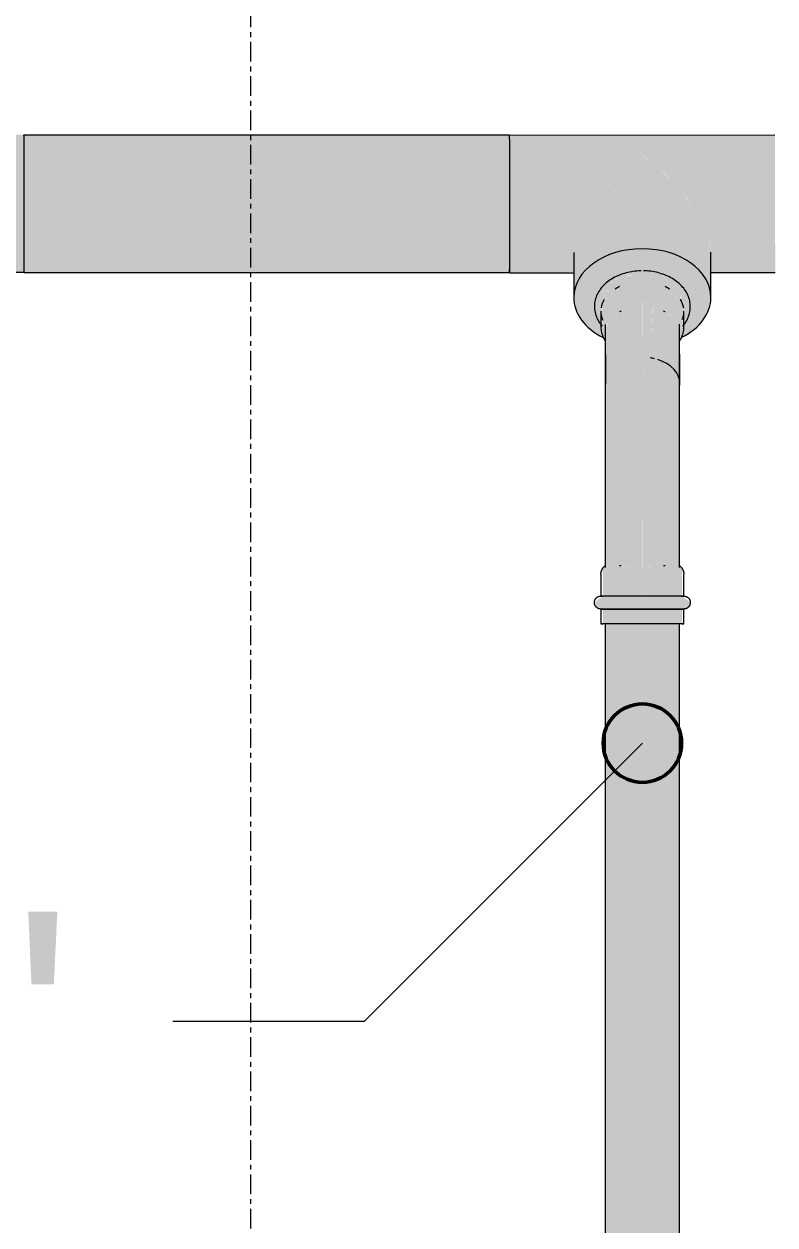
# Model space of a CAD drawing. Header units: inches. Extents: x -3679 to 241, y -496 to 1784.
# Drawn here: x -3017.77 to -2998.62, y 895.46 to 926.07 of the extents above; entities that cross this region are included whole.
import ezdxf

# ---------------------------------------------------------------- set-up
doc = ezdxf.new("R2010")
doc.units = ezdxf.units.IN
doc.header["$MEASUREMENT"] = 0
doc.linetypes.add('Grid Line', pattern=[0.875, 0.5, -0.125, 0.125, -0.125])
for name, color, linetype, lineweight in [('G-ANNO-DIMS', 251, 'Continuous', 9), ('P-PIPE', 1, 'Continuous', 9), ('S-GRID', 8, 'Continuous', 9)]:
    doc.layers.add(name, color=color, linetype=linetype, lineweight=lineweight)
doc.styles.add('Arial_1', font='arial.ttf', dxfattribs={"height": 5.901198})

# ---------------------------------------------------------------- blocks, each defined once
blk = doc.blocks.new('Victaulic-VicPress316-Elbow 90-45deg Style P568_P571 - Standard-1194823-LOWER PARKING')
at = {"layer": 'P-PIPE'}
h = blk.add_hatch(color=256, dxfattribs=at)
h.paths.add_polyline_path([(-3003.018, 918.39), (-3003.016, 918.403), (-3003.03, 918.403)], flags=0)
h.paths.add_polyline_path([(-3003.055, 918.434), (-3003.03, 918.461), (-3003.007, 918.485), (-3003.016, 918.591), (-3003.19, 918.802), (-3003.215, 918.826), (-3003.171, 918.603), (-3003.063, 918.446)], flags=0)
h.paths.add_polyline_path([(-3003.187, 918.895), (-3003.068, 918.904), (-3003.007, 918.922), (-3003.007, 918.985), (-3002.947, 919.044), (-3003.018, 919.2), (-3003.033, 919.302), (-3003.017, 919.299), (-3002.815, 919.245), (-3002.803, 919.249), (-3002.782, 919.338), (-3002.675, 919.309), (-3002.622, 919.36), (-3002.576, 919.371), (-3002.563, 919.402), (-3002.432, 919.444), (-3002.144, 919.487), (-3002.044, 919.512), (-3002.037, 919.614), (-3002.144, 919.638), (-3002.432, 919.675), (-3002.513, 919.662), (-3002.623, 919.582), (-3002.806, 919.508), (-3002.885, 919.459), (-3002.927, 919.425), (-3003.049, 919.316), (-3003.171, 919.067), (-3003.216, 918.899)], flags=0)
for points in [[(-3003.007, 918.592), (-3002.622, 918.967), (-3002, 919.11), (-3002.001, 919.487), (-3002.021, 919.484), (-3002.318, 919.421), (-3002.552, 919.368), (-3002.576, 919.371), (-3002.635, 919.348), (-3002.677, 919.307), (-3002.722, 919.229), (-3002.802, 919.165), (-3002.855, 919.104), (-3003.007, 918.985), (-3003.007, 918.634)], [(-3000.993, 918.592), (-3000.993, 918.985), (-3001.092, 919.067), (-3001.146, 919.105), (-3001.222, 919.194), (-3001.279, 919.23), (-3001.322, 919.306), (-3001.377, 919.36), (-3001.98, 919.485), (-3002, 919.487), (-3002, 919.11), (-3001.377, 918.967), (-3001.022, 918.621)], [(-3002.95, 918.008), (-3002.936, 918.297), (-3002.903, 918.414), (-3002.876, 918.457), (-3002.801, 918.582), (-3002.666, 918.698), (-3002.537, 918.755), (-3002.469, 918.802), (-3002.241, 918.87), (-3002, 918.879), (-3002, 919.11), (-3002.622, 918.967), (-3003.007, 918.592), (-3003.007, 918.452), (-3003.03, 918.325), (-3003.023, 918.15), (-3002.951, 918.009)], [(-3002.95, 916.517), (-3002.934, 916.638), (-3002.893, 916.746), (-3002.823, 916.852), (-3002.728, 916.948), (-3002.611, 917.031), (-3002.475, 917.098), (-3002.223, 917.167), (-3002.165, 917.178), (-3002, 917.188), (-3002.009, 918.878), (-3002.248, 918.869), (-3002.25, 918.869), (-3002.433, 918.814), (-3002.512, 918.773), (-3002.574, 918.735), (-3002.685, 918.684), (-3002.832, 918.547), (-3002.934, 918.307), (-3002.95, 918.224), (-3002.95, 916.746)], [(-3001.048, 918.012), (-3000.999, 918.092), (-3000.97, 918.229), (-3000.993, 918.592), (-3001.377, 918.967), (-3002, 919.11), (-3001.993, 918.879), (-3001.721, 918.868), (-3001.52, 918.795), (-3001.426, 918.735), (-3001.309, 918.681), (-3001.153, 918.521), (-3001.075, 918.354), (-3001.049, 918.159), (-3001.048, 918.039)], [(-3001.05, 916.517), (-3001.061, 916.997), (-3001.086, 917.084), (-3001.123, 917.16), (-3001.18, 917.245), (-3001.336, 917.384), (-3001.376, 917.412), (-3001.33, 918.699), (-3001.487, 918.772), (-3001.519, 918.779), (-3001.419, 917.435), (-3001.609, 917.543), (-3001.531, 918.799), (-3001.751, 918.872), (-3001.707, 917.543), (-3001.793, 917.559), (-3001.757, 918.88), (-3002, 918.878), (-3002, 917.188), (-3001.749, 917.162), (-3001.574, 917.115), (-3001.52, 917.096), (-3001.323, 916.984), (-3001.272, 916.948), (-3001.152, 916.814), (-3001.107, 916.746), (-3001.064, 916.633)], [(-3002.95, 914.655), (-3002, 914.655), (-3002, 917.188), (-3002.165, 917.178), (-3002.325, 917.148), (-3002.475, 917.098), (-3002.611, 917.031), (-3002.76, 916.916), (-3002.852, 916.808), (-3002.909, 916.702), (-3002.936, 916.633), (-3002.95, 916.517), (-3002.95, 915.662)], [(-3001.05, 914.655), (-3001.064, 916.633), (-3001.107, 916.746), (-3001.177, 916.852), (-3001.272, 916.948), (-3001.389, 917.031), (-3001.525, 917.098), (-3001.675, 917.148), (-3001.835, 917.178), (-3002, 917.178), (-3002, 914.655), (-3001.064, 914.655)], [(-3002.248, 912.23), (-3002.204, 912.236), (-3002, 912.265), (-3002, 914.655), (-3002.95, 914.655), (-3002.949, 912.241), (-3002.891, 912.264), (-3002.815, 912.235), (-3002.729, 912.241), (-3002.655, 912.245), (-3002.537, 912.265), (-3002.438, 912.249), (-3002.25, 912.23)], [(-3001.177, 912.235), (-3001.168, 912.236), (-3001.096, 912.264), (-3001.05, 912.241), (-3001.064, 914.655), (-3002, 914.655), (-3001.993, 912.264), (-3001.6, 912.244), (-3001.326, 912.244), (-3001.18, 912.235)], [(-3003.007, 912.046), (-3002, 912.047), (-3002.007, 912.263), (-3002.279, 912.233), (-3002.611, 912.256), (-3002.731, 912.241), (-3002.852, 912.242), (-3002.907, 912.263), (-3003.007, 912.202), (-3003.03, 912.165), (-3003.023, 912.137)], [(-3000.993, 912.046), (-3000.97, 912.165), (-3001.019, 912.225), (-3001.109, 912.264), (-3001.18, 912.235), (-3001.463, 912.265), (-3001.53, 912.248), (-3001.789, 912.247), (-3002, 912.264), (-3002, 912.047), (-3001.185, 912.047)], [(-3003.007, 911.49), (-3002, 911.49), (-3002, 912.047), (-3003.007, 912.046), (-3003.007, 911.49)], [(-3000.993, 911.49), (-3000.993, 912.046), (-3002, 912.047), (-3001.996, 911.49), (-3001.112, 911.49)], [(-3003.007, 911.161), (-3003.007, 911.161), (-3002.622, 911.161), (-3002.622, 911.161), (-3002, 911.161), (-3002, 911.49), (-3003.007, 911.49), (-3003.223, 911.325), (-3003.166, 911.212), (-3003.007, 911.161)], [(-3000.993, 911.161), (-3000.834, 911.213), (-3000.776, 911.325), (-3000.835, 911.379), (-3000.993, 911.49), (-3002, 911.49), (-3002, 911.161), (-3001.12, 911.161)]]:
    blk.add_hatch(color=256, dxfattribs=at).paths.add_polyline_path(points, flags=0)
h = blk.add_hatch(color=256, dxfattribs=at)
h.paths.add_polyline_path([(-3000.947, 918.431), (-3000.826, 918.621), (-3000.788, 918.826), (-3000.916, 918.683), (-3000.992, 918.583), (-3000.975, 918.46), (-3000.959, 918.451)], flags=0)
h.paths.add_polyline_path([(-3000.817, 918.893), (-3000.787, 918.91), (-3000.853, 919.128), (-3000.958, 919.324), (-3001.104, 919.465), (-3001.174, 919.497), (-3001.219, 919.523), (-3001.435, 919.62), (-3001.51, 919.669), (-3001.57, 919.685), (-3001.713, 919.661), (-3001.723, 919.659), (-3001.925, 919.627), (-3001.906, 919.536), (-3001.751, 919.54), (-3001.606, 919.448), (-3001.522, 919.439), (-3001.438, 919.402), (-3001.425, 919.371), (-3001.367, 919.349), (-3001.322, 919.306), (-3001.234, 919.312), (-3001.205, 919.234), (-3001.17, 919.217), (-3000.97, 919.299), (-3000.994, 919.173), (-3001.033, 919.025), (-3000.993, 918.985), (-3000.991, 918.919), (-3000.918, 918.897)], flags=0)
h = blk.add_hatch(color=256, dxfattribs=at)
h.paths.add_polyline_path([(-3003.007, 910.785), (-3002.205, 910.786), (-3002.311, 911.161), (-3003.007, 911.161)], flags=0)
h.paths.add_polyline_path([(-3002.205, 910.786), (-3002, 910.786), (-3002, 911.161), (-3002.271, 911.019)], flags=0)
h.paths.add_polyline_path([(-3002.271, 911.019), (-3002, 911.161), (-3002.311, 911.161)], flags=0)
h = blk.add_hatch(color=256, dxfattribs=at)
h.paths.add_polyline_path([(-3001.185, 911.161), (-3001.185, 911.161), (-3001.185, 911.161)], flags=0)
h.paths.add_polyline_path([(-3000.993, 910.785), (-3000.993, 911.161), (-3002, 911.161), (-3002, 910.786), (-3001.12, 910.786)], flags=0)
for p, q in [((-3003.059, 918.754), (-3003.059, 918.361)), ((-3000.941, 918.361), (-3000.941, 918.754)), ((-3002.95, 918.284), (-3002.95, 916.517)), ((-3001.05, 916.517), (-3001.05, 918.284)), ((-3002.95, 914.655), (-3002.95, 912.218)), ((-3001.05, 912.221), (-3001.05, 914.655)), ((-3003.059, 912.046), (-3003.059, 911.49)), ((-3000.941, 911.49), (-3000.941, 912.046)), ((-3003.059, 911.161), (-3003.059, 910.785)), ((-3000.941, 910.785), (-3000.941, 911.161))]:
    blk.add_line(p, q, dxfattribs=at)
at = {"layer": 'P-PIPE', "flags": 128}
for points in [[(-3002.031, 919.783), (-3002.047, 919.783), (-3002.094, 919.781), (-3002.141, 919.778), (-3002.187, 919.773), (-3002.234, 919.767), (-3002.28, 919.76), (-3002.325, 919.751), (-3002.371, 919.741), (-3002.415, 919.73), (-3002.459, 919.718), (-3002.503, 919.704), (-3002.546, 919.689), (-3002.588, 919.673), (-3002.629, 919.655), (-3002.67, 919.637), (-3002.709, 919.617), (-3002.748, 919.595), (-3002.785, 919.573), (-3002.821, 919.55), (-3002.856, 919.525), (-3002.89, 919.499), (-3002.923, 919.473), (-3002.954, 919.445), (-3002.984, 919.416), (-3003.013, 919.386), (-3003.04, 919.355), (-3003.065, 919.323), (-3003.089, 919.29), (-3003.111, 919.256), (-3003.131, 919.221), (-3003.15, 919.185), (-3003.166, 919.149), (-3003.18, 919.112), (-3003.193, 919.075), (-3003.203, 919.037), (-3003.212, 918.998), (-3003.218, 918.959), (-3003.222, 918.92), (-3003.223, 918.881), (-3003.223, 918.842), (-3003.22, 918.802), (-3003.215, 918.763), (-3003.208, 918.725), (-3003.199, 918.686), (-3003.187, 918.649), (-3003.174, 918.611), (-3003.159, 918.575), (-3003.141, 918.539), (-3003.122, 918.504), (-3003.101, 918.469), (-3003.078, 918.436), (-3003.054, 918.403), (-3003.028, 918.372)], [(-3000.975, 918.369), (-3000.96, 918.386), (-3000.935, 918.418), (-3000.911, 918.451), (-3000.889, 918.485), (-3000.869, 918.52), (-3000.85, 918.555), (-3000.834, 918.591), (-3000.819, 918.628), (-3000.807, 918.666), (-3000.797, 918.704), (-3000.788, 918.743), (-3000.782, 918.781), (-3000.778, 918.821), (-3000.777, 918.86), (-3000.777, 918.899), (-3000.78, 918.938), (-3000.785, 918.977), (-3000.792, 919.016), (-3000.801, 919.054), (-3000.812, 919.092), (-3000.826, 919.129), (-3000.841, 919.166), (-3000.859, 919.202), (-3000.878, 919.237), (-3000.899, 919.271), (-3000.922, 919.305), (-3000.946, 919.337), (-3000.972, 919.369), (-3001, 919.4), (-3001.029, 919.429), (-3001.06, 919.458), (-3001.092, 919.485), (-3001.125, 919.511), (-3001.159, 919.537), (-3001.195, 919.561), (-3001.232, 919.584), (-3001.27, 919.605), (-3001.309, 919.626), (-3001.349, 919.645), (-3001.39, 919.663), (-3001.431, 919.68), (-3001.474, 919.696), (-3001.517, 919.71), (-3001.561, 919.724), (-3001.605, 919.736), (-3001.65, 919.746), (-3001.695, 919.755), (-3001.741, 919.763), (-3001.788, 919.77), (-3001.834, 919.775), (-3001.881, 919.779), (-3001.928, 919.782), (-3001.975, 919.784)], [(-3003.059, 918.361), (-3003.058, 918.323), (-3003.055, 918.285), (-3003.049, 918.248), (-3003.042, 918.211), (-3003.033, 918.175), (-3003.021, 918.139), (-3003.008, 918.104), (-3002.993, 918.07), (-3002.977, 918.037), (-3002.958, 918.004)], [(-3001.047, 917.996), (-3001.028, 918.028), (-3001.011, 918.061), (-3000.996, 918.095), (-3000.982, 918.13), (-3000.97, 918.165), (-3000.96, 918.201), (-3000.952, 918.238), (-3000.946, 918.275), (-3000.943, 918.313), (-3000.941, 918.35), (-3000.941, 918.361)], [(-3002.95, 916.517), (-3002.95, 916.441), (-3002.95, 916.362), (-3002.95, 916.28), (-3002.95, 916.196), (-3002.95, 916.11), (-3002.95, 916.021), (-3002.95, 915.93), (-3002.95, 915.836), (-3002.95, 915.741), (-3002.95, 915.645), (-3002.95, 915.546), (-3002.95, 915.446), (-3002.95, 915.345), (-3002.95, 915.243), (-3002.95, 915.14), (-3002.95, 915.036), (-3002.95, 914.932), (-3002.95, 914.827), (-3002.95, 914.722), (-3002.95, 914.655)], [(-3001.05, 914.655), (-3001.05, 914.76), (-3001.05, 914.865), (-3001.05, 914.97), (-3001.05, 915.074), (-3001.05, 915.178), (-3001.05, 915.281), (-3001.05, 915.382), (-3001.05, 915.483), (-3001.05, 915.582), (-3001.05, 915.68), (-3001.05, 915.776), (-3001.05, 915.871), (-3001.05, 915.963), (-3001.05, 916.053), (-3001.05, 916.141), (-3001.05, 916.227), (-3001.05, 916.31), (-3001.05, 916.391), (-3001.05, 916.469), (-3001.05, 916.517)], [(-3003.059, 912.046), (-3003.059, 912.057), (-3003.058, 912.068), (-3003.057, 912.079), (-3003.055, 912.09), (-3003.054, 912.101), (-3003.051, 912.111), (-3003.048, 912.122), (-3003.045, 912.132), (-3003.041, 912.142), (-3003.037, 912.153), (-3003.033, 912.163), (-3003.028, 912.172), (-3003.023, 912.182), (-3003.017, 912.191), (-3003.011, 912.2), (-3003.005, 912.209), (-3002.998, 912.218), (-3002.991, 912.226), (-3002.984, 912.234), (-3002.976, 912.242), (-3002.968, 912.249), (-3002.96, 912.256), (-3002.952, 912.263), (-3002.95, 912.264)], [(-3001.05, 912.264), (-3001.041, 912.258), (-3001.033, 912.251), (-3001.025, 912.243), (-3001.017, 912.236), (-3001.01, 912.228), (-3001.003, 912.219), (-3000.996, 912.211), (-3000.99, 912.202), (-3000.984, 912.193), (-3000.978, 912.184), (-3000.973, 912.174), (-3000.968, 912.164), (-3000.963, 912.154), (-3000.959, 912.144), (-3000.955, 912.134), (-3000.952, 912.124), (-3000.949, 912.113), (-3000.947, 912.103), (-3000.945, 912.092), (-3000.943, 912.081), (-3000.942, 912.07), (-3000.941, 912.059), (-3000.941, 912.048), (-3000.941, 912.046)], [(-3003.059, 911.161), (-3003.066, 911.161), (-3003.072, 911.161), (-3003.079, 911.162), (-3003.085, 911.163), (-3003.092, 911.164), (-3003.098, 911.166), (-3003.104, 911.167), (-3003.111, 911.169), (-3003.117, 911.171), (-3003.123, 911.174), (-3003.129, 911.177), (-3003.135, 911.18), (-3003.141, 911.183), (-3003.146, 911.186), (-3003.152, 911.19), (-3003.157, 911.193), (-3003.162, 911.198), (-3003.167, 911.202), (-3003.172, 911.206), (-3003.177, 911.211), (-3003.181, 911.216), (-3003.186, 911.221), (-3003.19, 911.226), (-3003.194, 911.231), (-3003.197, 911.237), (-3003.201, 911.242), (-3003.204, 911.248), (-3003.207, 911.254), (-3003.21, 911.26), (-3003.212, 911.266), (-3003.215, 911.272), (-3003.217, 911.278), (-3003.218, 911.285), (-3003.22, 911.291), (-3003.221, 911.297), (-3003.222, 911.304), (-3003.223, 911.311), (-3003.223, 911.317), (-3003.223, 911.324), (-3003.223, 911.33), (-3003.223, 911.337), (-3003.222, 911.343), (-3003.222, 911.35), (-3003.221, 911.356), (-3003.219, 911.363), (-3003.218, 911.369), (-3003.216, 911.375), (-3003.214, 911.382), (-3003.211, 911.388), (-3003.209, 911.394), (-3003.206, 911.4), (-3003.203, 911.406), (-3003.199, 911.411), (-3003.196, 911.417), (-3003.192, 911.422), (-3003.188, 911.427), (-3003.184, 911.433), (-3003.179, 911.437), (-3003.175, 911.442), (-3003.17, 911.447), (-3003.165, 911.451), (-3003.16, 911.455), (-3003.155, 911.459), (-3003.149, 911.463), (-3003.144, 911.466), (-3003.138, 911.47), (-3003.132, 911.473), (-3003.126, 911.476), (-3003.12, 911.478), (-3003.114, 911.48), (-3003.108, 911.483), (-3003.102, 911.484), (-3003.095, 911.486), (-3003.089, 911.487), (-3003.082, 911.488), (-3003.076, 911.489), (-3003.069, 911.49), (-3003.063, 911.49), (-3003.059, 911.49)], [(-3002, 911.49), (-3002.042, 911.49), (-3002.085, 911.49), (-3002.127, 911.49), (-3002.169, 911.49), (-3002.21, 911.49), (-3002.252, 911.49), (-3002.293, 911.49), (-3002.333, 911.49), (-3002.373, 911.49), (-3002.412, 911.49), (-3002.451, 911.49), (-3002.489, 911.49), (-3002.526, 911.49), (-3002.562, 911.49), (-3002.598, 911.49), (-3002.632, 911.49), (-3002.666, 911.49), (-3002.698, 911.49), (-3002.73, 911.49), (-3002.76, 911.49), (-3002.789, 911.49), (-3002.816, 911.49), (-3002.843, 911.49), (-3002.867, 911.49), (-3002.891, 911.49), (-3002.913, 911.49), (-3002.934, 911.49), (-3002.953, 911.49), (-3002.971, 911.49), (-3002.987, 911.49), (-3003.002, 911.49), (-3003.014, 911.49), (-3003.026, 911.49), (-3003.036, 911.49), (-3003.044, 911.49), (-3003.05, 911.49), (-3003.055, 911.49), (-3003.058, 911.49), (-3003.059, 911.49), (-3003.059, 911.49)], [(-3003.059, 911.49), (-3003.058, 911.49), (-3003.056, 911.49), (-3003.051, 911.49), (-3003.045, 911.49), (-3003.038, 911.49), (-3003.029, 911.49), (-3003.018, 911.49), (-3003.005, 911.49)], [(-3000.941, 911.49), (-3000.942, 911.49), (-3000.944, 911.49), (-3000.949, 911.49), (-3000.954, 911.49), (-3000.962, 911.49), (-3000.971, 911.49), (-3000.982, 911.49), (-3000.995, 911.49), (-3001.009, 911.49), (-3001.025, 911.49), (-3001.042, 911.49), (-3001.061, 911.49), (-3001.081, 911.49), (-3001.103, 911.49), (-3001.126, 911.49), (-3001.151, 911.49), (-3001.177, 911.49), (-3001.204, 911.49), (-3001.232, 911.49), (-3001.262, 911.49), (-3001.293, 911.49), (-3001.325, 911.49), (-3001.358, 911.49), (-3001.393, 911.49), (-3001.428, 911.49), (-3001.464, 911.49), (-3001.501, 911.49), (-3001.539, 911.49), (-3001.577, 911.49), (-3001.616, 911.49), (-3001.656, 911.49), (-3001.696, 911.49), (-3001.737, 911.49), (-3001.778, 911.49), (-3001.82, 911.49), (-3001.862, 911.49), (-3001.904, 911.49), (-3001.946, 911.49), (-3001.989, 911.49), (-3002, 911.49)], [(-3000.998, 911.49), (-3000.985, 911.49), (-3000.974, 911.49), (-3000.964, 911.49), (-3000.956, 911.49), (-3000.95, 911.49), (-3000.945, 911.49), (-3000.942, 911.49), (-3000.941, 911.49), (-3000.941, 911.49)], [(-3000.941, 911.49), (-3000.934, 911.49), (-3000.928, 911.489), (-3000.921, 911.489), (-3000.915, 911.488), (-3000.908, 911.487), (-3000.902, 911.485), (-3000.896, 911.484), (-3000.889, 911.482), (-3000.883, 911.479), (-3000.877, 911.477), (-3000.871, 911.474), (-3000.865, 911.471), (-3000.859, 911.468), (-3000.854, 911.465), (-3000.848, 911.461), (-3000.843, 911.457), (-3000.838, 911.453), (-3000.832, 911.449), (-3000.828, 911.445), (-3000.823, 911.44), (-3000.818, 911.435), (-3000.814, 911.43), (-3000.81, 911.425), (-3000.806, 911.42), (-3000.803, 911.414), (-3000.799, 911.409), (-3000.796, 911.403), (-3000.793, 911.397), (-3000.79, 911.391), (-3000.788, 911.385), (-3000.785, 911.379), (-3000.783, 911.373), (-3000.782, 911.366), (-3000.78, 911.36), (-3000.779, 911.353), (-3000.778, 911.347), (-3000.777, 911.34), (-3000.777, 911.334), (-3000.776, 911.327), (-3000.777, 911.321), (-3000.777, 911.314), (-3000.777, 911.308), (-3000.778, 911.301), (-3000.779, 911.294), (-3000.781, 911.288), (-3000.782, 911.282), (-3000.784, 911.275), (-3000.786, 911.269), (-3000.789, 911.263), (-3000.791, 911.257), (-3000.794, 911.251), (-3000.797, 911.245), (-3000.801, 911.24), (-3000.804, 911.234), (-3000.808, 911.229), (-3000.812, 911.223), (-3000.816, 911.218), (-3000.821, 911.213), (-3000.825, 911.209), (-3000.83, 911.204), (-3000.835, 911.2), (-3000.84, 911.196), (-3000.845, 911.192), (-3000.851, 911.188), (-3000.856, 911.184), (-3000.862, 911.181), (-3000.868, 911.178), (-3000.874, 911.175), (-3000.88, 911.173), (-3000.886, 911.17), (-3000.892, 911.168), (-3000.898, 911.167), (-3000.905, 911.165), (-3000.911, 911.164), (-3000.918, 911.163), (-3000.924, 911.162), (-3000.931, 911.161), (-3000.937, 911.161), (-3000.941, 911.161)], [(-3003.002, 911.161), (-3003.014, 911.161), (-3003.026, 911.161), (-3003.036, 911.161), (-3003.044, 911.161), (-3003.05, 911.161), (-3003.055, 911.161), (-3003.058, 911.161), (-3003.059, 911.161), (-3003.059, 911.161)], [(-3003.059, 911.161), (-3003.058, 911.161), (-3003.056, 911.161), (-3003.051, 911.161), (-3003.045, 911.161), (-3003.038, 911.161), (-3003.029, 911.161), (-3003.018, 911.161), (-3003.005, 911.161), (-3002.991, 911.161), (-3002.975, 911.161), (-3002.958, 911.161), (-3002.939, 911.161), (-3002.919, 911.161), (-3002.897, 911.161), (-3002.874, 911.161), (-3002.849, 911.161), (-3002.823, 911.161), (-3002.796, 911.161), (-3002.768, 911.161), (-3002.738, 911.161), (-3002.707, 911.161), (-3002.675, 911.161), (-3002.642, 911.161), (-3002.607, 911.161), (-3002.572, 911.161), (-3002.536, 911.161), (-3002.499, 911.161), (-3002.461, 911.161), (-3002.423, 911.161), (-3002.384, 911.161), (-3002.344, 911.161), (-3002.304, 911.161), (-3002.263, 911.161), (-3002.222, 911.161), (-3002.18, 911.161), (-3002.138, 911.161), (-3002.096, 911.161), (-3002.054, 911.161), (-3002.011, 911.161), (-3002, 911.161)], [(-3002, 911.161), (-3001.958, 911.161), (-3001.915, 911.161), (-3001.873, 911.161), (-3001.831, 911.161), (-3001.79, 911.161), (-3001.748, 911.161), (-3001.707, 911.161), (-3001.667, 911.161), (-3001.627, 911.161), (-3001.588, 911.161), (-3001.549, 911.161), (-3001.511, 911.161), (-3001.474, 911.161), (-3001.437, 911.161), (-3001.402, 911.161), (-3001.368, 911.161), (-3001.334, 911.161), (-3001.302, 911.161), (-3001.27, 911.161), (-3001.24, 911.161), (-3001.211, 911.161), (-3001.184, 911.161), (-3001.157, 911.161), (-3001.132, 911.161), (-3001.109, 911.161), (-3001.087, 911.161), (-3001.066, 911.161), (-3001.047, 911.161), (-3001.029, 911.161), (-3001.013, 911.161), (-3000.998, 911.161), (-3000.985, 911.161), (-3000.974, 911.161), (-3000.964, 911.161), (-3000.956, 911.161), (-3000.95, 911.161), (-3000.945, 911.161), (-3000.942, 911.161), (-3000.941, 911.161), (-3000.941, 911.161)], [(-3000.941, 911.161), (-3000.942, 911.161), (-3000.944, 911.161), (-3000.949, 911.161), (-3000.954, 911.161), (-3000.962, 911.161), (-3000.971, 911.161), (-3000.982, 911.161), (-3000.995, 911.161)]]:
    blk.add_lwpolyline(points, dxfattribs=at)
at = {"layer": 'P-PIPE'}
for centre, major_axis, ratio, start_param, end_param in [((-3002, 918.754), (1.059, 0), 0.707225, 2.152598, 2.28868), ((-3002, 918.754), (1.059, 0), 0.707225, 0.852309, 0.990682), ((-3002, 918.754), (1.059, 0), 0.707225, 2.729122, 3.032656), ((-3002, 918.754), (1.059, 0), 0.707225, 0.100232, 0.415239), ((-3002, 918.754), (1.059, 0), 0.707225, 3.265133, 3.455752), ((-3002, 918.206), (0.95, 0), 0.707225, 2.175113, 2.227325), ((-3002, 918.206), (0.95, 0), 0.707225, 0.914268, 0.96648), ((-3002, 918.754), (1.059, 0), 0.707225, 5.99896, 6.183692), ((-3002, 912.264), (-0.95, 0), 0.000167, 5.316706, 5.368917), ((-3002, 912.264), (0.95, 0), 0.000167, 0.914268, 0.96648), ((-3002, 911.49), (1.059, 0), 0.000167, 1.570796, 3.455752), ((-3002, 911.49), (1.059, 0), 0.000167, 5.969026, 7.853982), ((-3002, 911.161), (1.059, 0), 0.000167, 1.570796, 3.455752), ((-3002, 911.161), (1.059, 0), 0.000167, 5.969026, 7.853982), ((-3002, 910.785), (1.059, 0), 0.000167, 1.570796, 3.455752), ((-3002, 910.785), (1.059, 0), 0.000167, 5.969026, 7.853982)]:
    blk.add_ellipse(centre, major_axis=major_axis, ratio=ratio, start_param=start_param, end_param=end_param, dxfattribs=at)

msp = doc.modelspace()

# ---------------------------------------------------------------- hatches: boundary and pattern name
at = {"layer": 'P-PIPE'}
h = msp.add_hatch(color=256, dxfattribs=at)
h.paths.add_polyline_path([(-3024.542, 922.725), (-3022.907, 922.727), (-3022.907, 923.241), (-3024.545, 923.242), (-3024.542, 922.725)], flags=0)
h.paths.add_polyline_path([(-3019.407, 922.732), (-3017.771, 922.735), (-3017.774, 923.252), (-3019.407, 923.235), (-3019.407, 922.982)], flags=0)
for points in [[(-3017.076, 921.492), (-3005.382, 921.492), (-3005.386, 923.242), (-3017.771, 923.238), (-3017.768, 922.16), (-3017.767, 921.492), (-3017.74, 921.492)], [(-3024.54, 919.742), (-3017.771, 919.752), (-3017.768, 920.833), (-3017.771, 922.735), (-3019.407, 922.732), (-3019.465, 922.378), (-3019.589, 922.048), (-3019.786, 921.688), (-3020.088, 921.269), (-3020.289, 921.028), (-3020.7, 920.621), (-3020.859, 920.48), (-3021.153, 920.255), (-3021.447, 920.479), (-3021.738, 920.737), (-3022.103, 921.126), (-3022.284, 921.342), (-3022.523, 921.684), (-3022.721, 922.043), (-3022.857, 922.401), (-3022.907, 922.727), (-3024.542, 922.725), (-3024.539, 919.8)], [(-3000.251, 919.103), (-3000.251, 920.26), (-3000.314, 920.624), (-3000.434, 920.941), (-3000.632, 921.3), (-3000.94, 921.726), (-3001.135, 921.959), (-3001.557, 922.374), (-3001.706, 922.505), (-3002.006, 922.725), (-3002.294, 922.505), (-3002.584, 922.247), (-3002.877, 921.942), (-3003.129, 921.64), (-3003.387, 921.263), (-3003.566, 920.938), (-3003.701, 920.579), (-3003.75, 920.25), (-3003.751, 919.103), (-3003.691, 919.425), (-3003.516, 919.725), (-3003.238, 919.982), (-3002.852, 920.186), (-3002.454, 920.304), (-3002.001, 920.346), (-3001.548, 920.303), (-3001.126, 920.179), (-3000.747, 919.967), (-3000.485, 919.724), (-3000.31, 919.425), (-3000.299, 919.365)], [(-3007.062, 919.742), (-3005.386, 919.747), (-3005.382, 920.825), (-3005.382, 921.492), (-3017.767, 921.492), (-3017.771, 919.742), (-3015.483, 919.742)], [(-3002.993, 918.091), (-3003.023, 918.17), (-3003.037, 918.323), (-3003.355, 918.553), (-3003.563, 919.103), (-3003.354, 919.658), (-3002.782, 920.064), (-3002.001, 920.213), (-3001.219, 920.064), (-3000.647, 919.658), (-3000.438, 919.103), (-3000.647, 918.548), (-3000.973, 918.311), (-3000.983, 918.169), (-3000.986, 918.103), (-3000.739, 918.247), (-3000.485, 918.482), (-3000.31, 918.781), (-3000.251, 919.103), (-3000.31, 919.425), (-3000.485, 919.724), (-3000.763, 919.982), (-3001.159, 920.189), (-3001.61, 920.309), (-3002.001, 920.346), (-3002.454, 920.304), (-3002.876, 920.179), (-3003.238, 919.982), (-3003.516, 919.725), (-3003.691, 919.425), (-3003.751, 919.103), (-3003.691, 918.782), (-3003.483, 918.451), (-3003.238, 918.225), (-3002.999, 918.095)], [(-3002.95, 802.009), (-3002.475, 802.012), (-3002, 802.013), (-3002.003, 910.786), (-3002.95, 910.786), (-3002.95, 802.01)]]:
    msp.add_hatch(color=256, dxfattribs=at).paths.add_polyline_path(points, flags=0)
h = msp.add_hatch(color=256, dxfattribs=at)
h.paths.add_polyline_path([(-3005.382, 920.825), (-3005.382, 920.825), (-3003.701, 920.929)], flags=0)
h.paths.add_polyline_path([(-3005.382, 920.25), (-3003.75, 920.253), (-3003.691, 920.606), (-3003.516, 921.028), (-3003.296, 921.401), (-3003.066, 921.716), (-3002.865, 921.958), (-3002.448, 922.367), (-3002.294, 922.505), (-3002, 922.73), (-3001.706, 922.505), (-3001.416, 922.248), (-3001.126, 921.948), (-3000.87, 921.642), (-3000.616, 921.271), (-3000.434, 920.941), (-3000.299, 920.584), (-3000.25, 920.258), (-2998.612, 920.26), (-2998.617, 923.242), (-3005.386, 923.232), (-3005.383, 922.364), (-3005.382, 920.264)], flags=0)
h = msp.add_hatch(color=256, dxfattribs=at)
h.paths.add_polyline_path([(-3005.383, 919.732), (-3003.75, 919.75), (-3003.751, 920.253), (-3005.382, 920.25), (-3005.383, 919.763)], flags=0)
h.paths.add_polyline_path([(-2998.612, 919.742), (-2998.612, 920.26), (-3000.25, 920.258), (-3000.25, 919.744), (-2998.642, 919.742)], flags=0)
h = msp.add_hatch(color=256, dxfattribs=at)
h.paths.add_polyline_path([(-3003.007, 918.696), (-3003.012, 918.921), (-3003.083, 918.899), (-3003.216, 918.899), (-3003.13, 919.173), (-3003.039, 919.327), (-3002.88, 919.46), (-3002.852, 919.468), (-3002.789, 919.519), (-3002.566, 919.619), (-3002.513, 919.662), (-3002.382, 919.682), (-3002.053, 919.619), (-3002.037, 919.614), (-3002.044, 919.512), (-3002.144, 919.487), (-3002.497, 919.431), (-3002.563, 919.402), (-3002.575, 919.37), (-3002.552, 919.368), (-3002.226, 919.436), (-3001.995, 919.487), (-3001.678, 919.42), (-3001.449, 919.368), (-3001.426, 919.373), (-3001.438, 919.402), (-3001.53, 919.44), (-3001.61, 919.452), (-3001.651, 919.489), (-3001.672, 919.488), (-3001.751, 919.54), (-3001.914, 919.536), (-3001.925, 919.627), (-3001.53, 919.676), (-3001.488, 919.662), (-3001.377, 919.582), (-3001.183, 919.505), (-3001.12, 919.469), (-3001.104, 919.465), (-3000.952, 919.317), (-3000.821, 919.047), (-3000.784, 918.897), (-3000.837, 918.894), (-3000.933, 918.901), (-3000.993, 918.917), (-3000.993, 918.696), (-3000.438, 919.103), (-3000.647, 919.658), (-3001.219, 920.064), (-3002.001, 920.213), (-3002.782, 920.064), (-3003.354, 919.658), (-3003.563, 919.103), (-3003.091, 918.757)], flags=0)
h.paths.add_polyline_path([(-3002.947, 919.044), (-3002.852, 919.107), (-3002.779, 919.193), (-3002.722, 919.229), (-3002.677, 919.307), (-3002.782, 919.337), (-3002.816, 919.244), (-3002.852, 919.244), (-3003.033, 919.302), (-3003.007, 919.169), (-3002.98, 919.103)], flags=0)
h.paths.add_polyline_path([(-3001.055, 919.046), (-3000.985, 919.197), (-3000.97, 919.299), (-3000.987, 919.297), (-3001.185, 919.224), (-3001.205, 919.234), (-3001.234, 919.312), (-3001.322, 919.306), (-3001.279, 919.23), (-3001.219, 919.191), (-3001.12, 919.087), (-3001.084, 919.062)], flags=0)
h = msp.add_hatch(color=256, dxfattribs=at)
h.paths.add_polyline_path([(-3000.973, 918.317), (-3000.647, 918.548), (-3000.438, 919.103), (-3000.993, 918.696), (-3000.985, 918.592), (-3000.815, 918.8), (-3000.786, 918.823), (-3000.829, 918.603), (-3000.954, 918.444), (-3000.979, 918.462), (-3000.97, 918.41), (-3000.976, 918.397), (-3000.974, 918.329)], flags=0)
h.paths.add_polyline_path([(-3003.029, 918.318), (-3003.03, 918.41), (-3003.015, 918.407), (-3003.007, 918.471), (-3003.055, 918.434), (-3003.171, 918.603), (-3003.214, 918.826), (-3003.085, 918.682), (-3003.007, 918.603), (-3003.007, 918.696), (-3003.563, 919.103), (-3003.354, 918.549), (-3003.03, 918.319)], flags=0)
h = msp.add_hatch(color=256, dxfattribs=at)
h.paths.add_polyline_path([(-3001.042, 916.91), (-3001.06, 918.283), (-3001.102, 918.42), (-3001.106, 918.424), (-3001.198, 918.582), (-3001.377, 918.718), (-3001.486, 918.772), (-3001.531, 918.801), (-3001.562, 918.446), (-3001.61, 917.515), (-3001.52, 917.489), (-3001.323, 917.384), (-3001.171, 917.245), (-3001.075, 917.084)], flags=0)
h.paths.add_polyline_path([(-3001.707, 917.543), (-3001.757, 918.878), (-3001.766, 918.621), (-3001.793, 917.559), (-3001.749, 917.555)], flags=0)
h = msp.add_hatch(color=256, dxfattribs=at)
h.paths.add_polyline_path([(-3002.246, 917.551), (-3002.229, 917.554), (-3002.246, 918.414)], flags=0)
h.paths.add_polyline_path([(-3002, 917.576), (-3001.995, 917.577), (-3002, 918.415)], flags=0)
h = msp.add_hatch(color=256, dxfattribs=at)
h.paths.add_polyline_path([(-3001.05, 916.864), (-3001.042, 916.91), (-3001.082, 917.096), (-3001.192, 917.264), (-3001.328, 917.387), (-3001.285, 917.347), (-3001.167, 917.227), (-3001.082, 917.073), (-3001.061, 916.997), (-3001.05, 916.906)], flags=0)
h.paths.add_polyline_path([(-3001.419, 917.435), (-3001.419, 917.435), (-3001.542, 917.495), (-3001.498, 917.474)], flags=0)
h = msp.add_hatch(color=256, dxfattribs=at)
h.paths.add_polyline_path([(-3001.05, 802.009), (-3001.05, 804.664), (-3001.064, 910.786), (-3002, 910.786), (-3002, 802.013), (-3001.067, 802.009)], flags=0)
h.paths.add_polyline_path([(-3001.328, 802.012), (-3001.328, 802.76), (-3001.328, 804.664)], flags=0)
h.paths.add_polyline_path([(-3001.525, 802.012), (-3001.525, 802.251), (-3001.525, 804.664)], flags=0)

# ---------------------------------------------------------------- linework, layer by layer
at = {"layer": 'G-ANNO-DIMS'}
for p, q in [((-3002, 907.741), (-3009.1, 900.641)), ((-3009.1, 900.641), (-3015.454, 900.641))]:
    msp.add_line(p, q, dxfattribs=at)
at = {"layer": 'G-ANNO-DIMS', "lineweight": 50}
msp.add_circle((-3002, 907.741), 1, dxfattribs=at)
at = {"layer": 'P-PIPE'}
for p, q in [((-3005.386, 923.242), (-3017.771, 923.242)), ((-2998.617, 923.242), (-3005.388, 923.232)), ((-3003.75, 920.253), (-3003.751, 919.104)), ((-3000.251, 919.103), (-3000.25, 920.257)), ((-3024.54, 919.742), (-3017.768, 919.752)), ((-3017.771, 919.742), (-3005.386, 919.742)), ((-3005.383, 919.732), (-3003.75, 919.735)), ((-3000.25, 919.74), (-2998.612, 919.742)), ((-3002.95, 918.417), (-3002.942, 916.899)), ((-3001.042, 916.91), (-3001.05, 918.426)), ((-3002.95, 910.786), (-3002.95, 802.009)), ((-3001.05, 802.009), (-3001.05, 910.786))]:
    msp.add_line(p, q, dxfattribs=at)
for centre, major_axis, ratio, start_param, end_param in [((-3017.771, 921.502), (-0.003, 1.75), 0.001473, 5.493619, 6.279018), ((-3017.771, 921.492), (0, 1.75), 0.002083, 5.10713, 6.283185), ((-3005.386, 921.492), (0, 1.75), 0.002083, 4.712389, 6.283185), ((-3017.771, 921.502), (-0.003, 1.75), 0.001473, 4.446422, 5.493619), ((-3005.386, 921.492), (0, 1.75), 0.002083, 4.45059, 4.712389), ((-3017.771, 921.492), (0, 1.75), 0.002083, 4.191067, 4.45059), ((-3017.771, 921.502), (-0.003, 1.75), 0.001473, 4.184622, 4.444596), ((-3005.386, 921.482), (-0.003, 1.75), 0.001473, 4.195216, 4.454757), ((-3005.386, 921.492), (0, 1.75), 0.002083, 4.18879, 4.317879), ((-3017.771, 921.492), (0, 1.75), 0.002083, 3.930482, 4.18879), ((-3005.386, 921.482), (-0.003, 1.75), 0.001473, 3.934617, 4.192957), ((-3017.771, 921.492), (0, 1.75), 0.002083, 3.415525, 3.926991), ((-3005.386, 921.482), (-0.003, 1.75), 0.001473, 3.14576, 3.931158), ((-3002.001, 919.103), (-1.75, 0), 0.710048, 3.141784, 6.283376), ((-3017.771, 921.492), (0, 1.75), 0.002083, 3.141593, 3.403392), ((-3005.386, 921.492), (0, 1.75), 0.002083, 3.141593, 3.655738), ((-3002.001, 919.103), (-1.75, 0), 0.710048, 0.000191, 0.962903), ((-3002.001, 919.103), (-1.75, 0), 0.710048, 2.184865, 3.141784), ((-3001.992, 916.905), (0.95, 0.005), 0.70756, 1.243919, 1.354961), ((-3001.992, 916.905), (0.95, 0.005), 0.70756, 0, 1.150334), ((-3001.992, 916.905), (0.95, 0.005), 0.70756, 6.214788, 6.283185)]:
    msp.add_ellipse(centre, major_axis=major_axis, ratio=ratio, start_param=start_param, end_param=end_param, dxfattribs=at)
at = {"layer": 'S-GRID', "linetype": 'Grid Line'}
msp.add_line((-3012, 1771.743), (-3012, -484.257), dxfattribs=at)

# ---------------------------------------------------------------- block references
at = {"layer": 'P-PIPE'}
msp.add_blockref('Victaulic-VicPress316-Elbow 90-45deg Style P568_P571 - Standard-1194823-LOWER PARKING', (0, 0), dxfattribs=at)

# ---------------------------------------------------------------- next in the draw order: texts
at = {"layer": 'G-ANNO-DIMS', "insert": (-3071.014, 903.445), "char_height": 5.9012, "width": 55.56, "attachment_point": 1, "line_spacing_factor": 0.938532, "style": 'Arial_1', "bg_fill": 3, "box_fill_scale": 1.25, "bg_fill_color": 0, "bg_fill_transparency": 0}
msp.add_mtext('BOP 7\' - 8 1/2"', dxfattribs=at)

doc.saveas('drawing.dxf')
